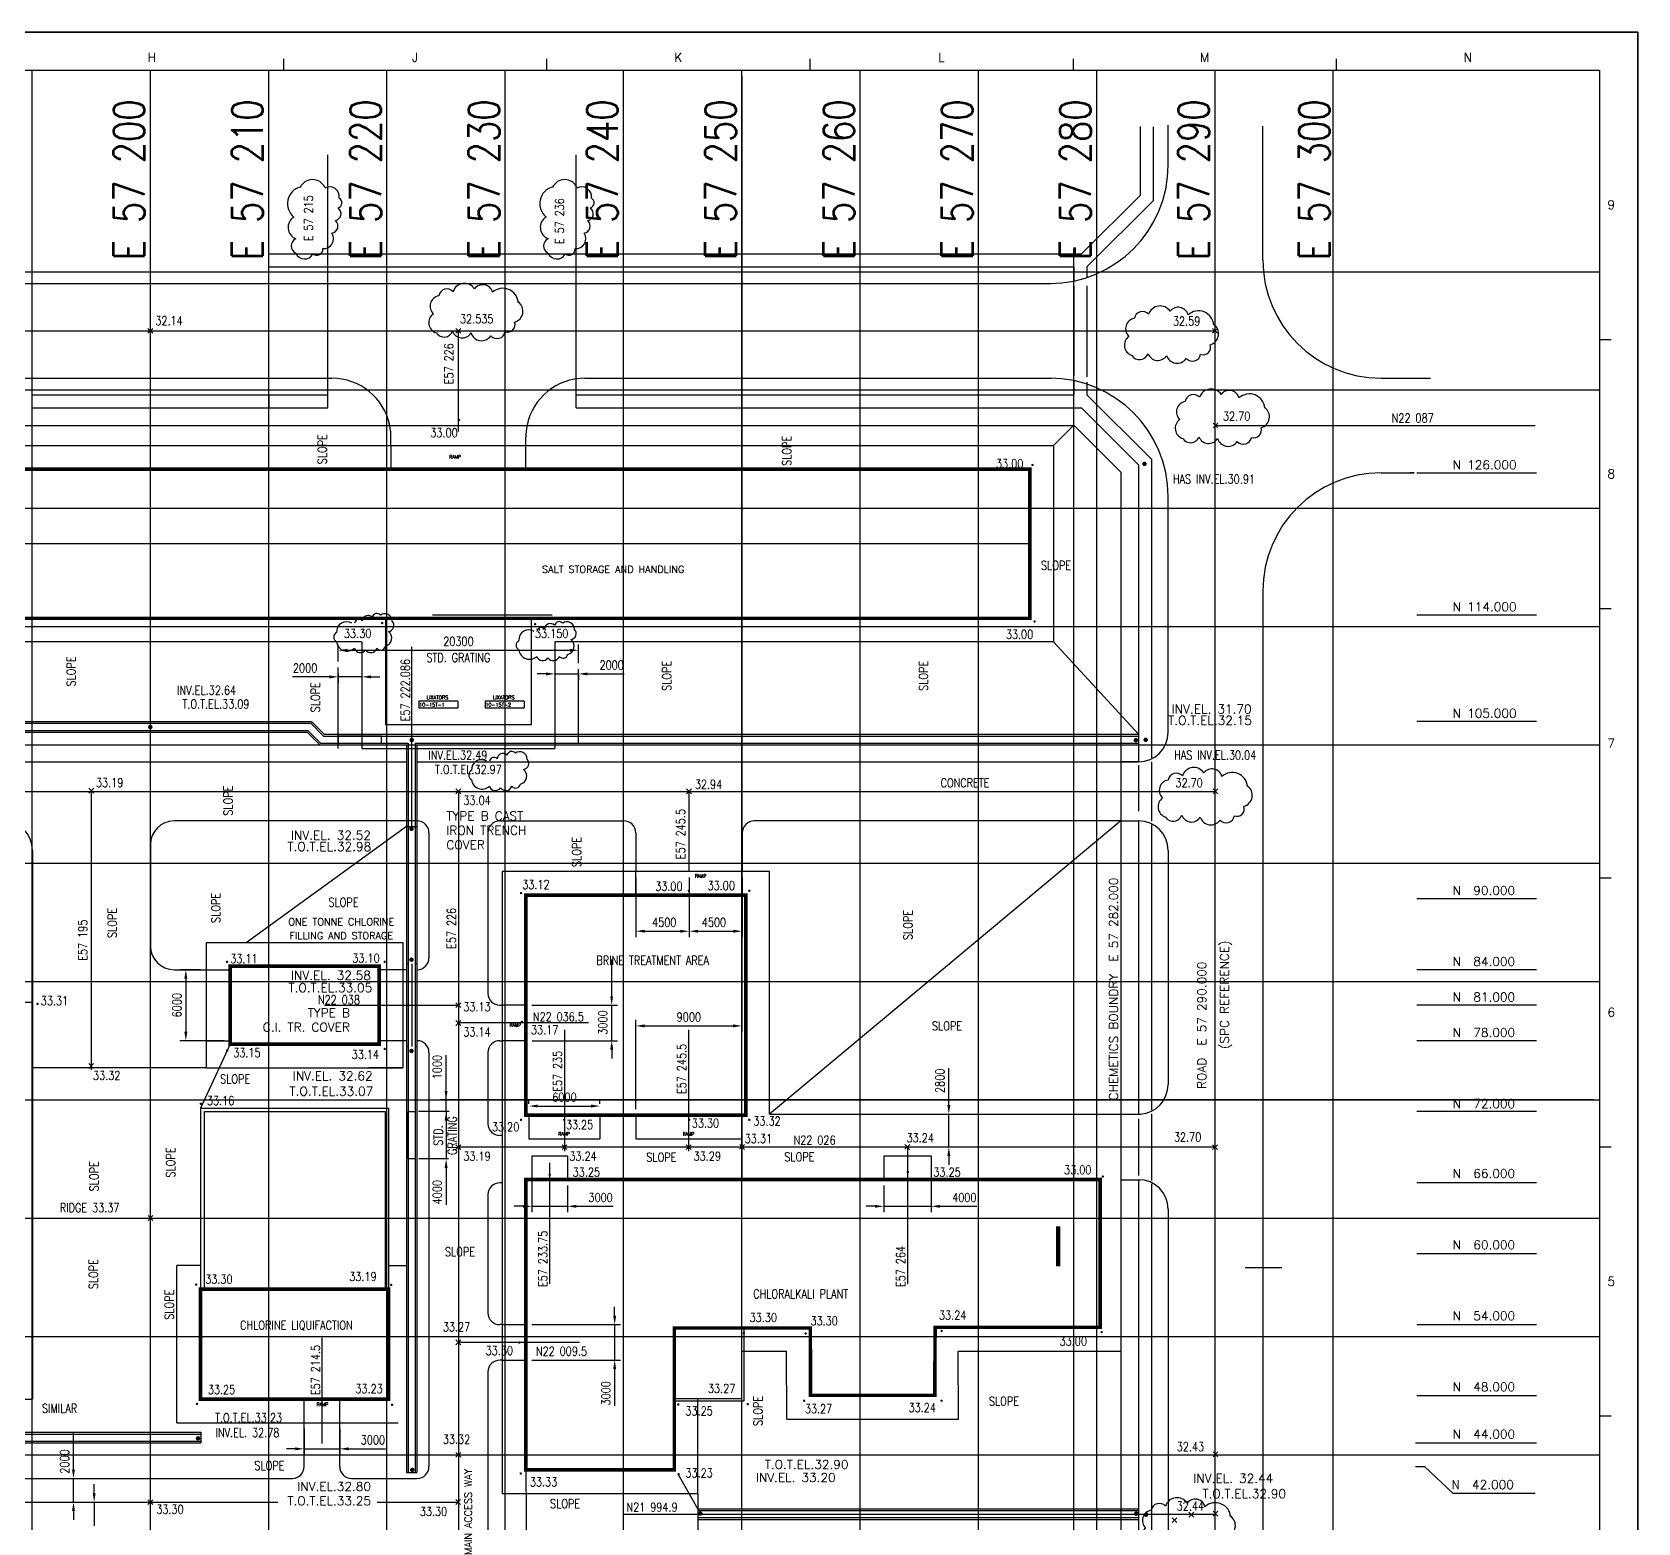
# Model space of a CAD drawing. Extents: x 0 to 297250, y 0 to 210250.
# Drawn here: x 161504 to 297250, y 84242 to 210250 of the extents above; entities that cross this region are included whole.
import ezdxf
from ezdxf.enums import TextEntityAlignment as Align

# ---------------------------------------------------------------- set-up
doc = ezdxf.new("R2010")
doc.units = 0
doc.header["$LTSCALE"] = 6250
for name, pattern in [('BAYLINE', [0]), ('CENTER', [0]), ('CENTER2', [0]), ('HIDDEN', [0]), ('HIDDEN2', [0]), ('PHAN', [0]), ('PHANTOM', [0])]:
    doc.linetypes.add(name, pattern=pattern)
doc.layers.get('0').update_dxf_attribs({"linetype": 'CONTINUOUS'})
for name, color, linetype in [('BAYLINE', 7, 'CENTER2'), ('BORDER', 7, 'CONTINUOUS'), ('BUILDINGS', 1, 'CONTINUOUS'), ('CENTERLINE', 7, 'CENTER2'), ('CL', 7, 'CENTER2'), ('CUTLINE', 7, 'CONTINUOUS'), ('DIM', 6, 'CONTINUOUS'), ('GRID', 141, 'CONTINUOUS'), ('HATCH', 7, 'CONTINUOUS'), ('ROADS', 2, 'CONTINUOUS'), ('TEXT', 7, 'CONTINUOUS'), ('TEXTM', 1, 'CONTINUOUS'), ('TRENCH', 241, 'HIDDEN2')]:
    doc.layers.add(name, color=color, linetype=linetype)
doc.styles.get("Standard").update_dxf_attribs({"font": 'ROMANS.shx', "width": 0.8})

msp = doc.modelspace()

# ---------------------------------------------------------------- linework, layer by layer
at = {"layer": 'BAYLINE', "color": 0, "linetype": 'CENTER'}
for p, q in [((249538, 191902), (249538, 12884)), ((278566, 131019), (288681, 131019)), ((278566, 128019), (288681, 128019)), ((278566, 125019), (288681, 125019)), ((278566, 113019), (288681, 113019)), ((278566, 107019), (288681, 107019)), ((278566, 101019), (288681, 101019)), ((278566, 95019), (288681, 95019)), ((278453, 91019), (288681, 91019)), ((278453, 89019), (279222, 89019)), ((279222, 89019), (281593, 86754)), ((281593, 86754), (288573, 86754))]:
    msp.add_line(p, q, dxfattribs=at)
at = {"layer": 'BAYLINE', "color": 0, "linetype": 'PHAN'}
msp.add_line((253538, 173066), (253538, 44437), dxfattribs=at)
at = {"layer": 'BAYLINE', "color": 0, "linetype": 'PHANTOM'}
for p, q in [((278566, 173001), (288681, 173001)), ((195341, 161001), (205456, 161001)), ((278566, 161001), (288681, 161001)), ((278566, 152001), (288681, 152001)), ((278566, 137019), (288681, 137019))]:
    msp.add_line(p, q, dxfattribs=at)
at = {"layer": 'BAYLINE', "color": 0}
msp.add_line((211438, 84985), (261504, 84985), dxfattribs=at)
at = {"layer": 'BORDER', "color": 0}
for p, q in [((182750, 208000), (182750, 207000)), ((205000, 208000), (205000, 207000)), ((227250, 208000), (227250, 207000)), ((249500, 208000), (249500, 207000)), ((271750, 208000), (271750, 207000)), ((294000, 207000), (6500, 207000)), ((294000, 207000), (294000, 3250)), ((295000, 184250), (294000, 184250)), ((295000, 161500), (294000, 161500)), ((295000, 138750), (294000, 138750)), ((295000, 116000), (294000, 116000)), ((295000, 93250), (294000, 93250))]:
    msp.add_line(p, q, dxfattribs=at)
at = {"layer": 'BUILDINGS', "color": 0}
for p, q in [((247840, 175301), (249538, 177001)), ((247840, 158701), (255038, 150900)), ((193140, 143103), (179593, 133272)), ((253538, 143576), (223840, 118800)), ((176240, 131001), (178240, 131001)), ((192840, 131001), (190840, 131001)), ((203240, 128000), (201240, 128000)), ((176240, 125001), (178240, 125001)), ((192840, 125001), (190840, 125001)), ((178240, 124701), (175740, 119301)), ((176240, 122701), (161540, 122701)), ((176240, 122701), (192840, 122701)), ((192840, 122701), (189943, 122701)), ((203504, 118701), (203504, 116701)), ((209504, 118701), (209504, 116701)), ((212540, 118701), (212540, 116701)), ((221504, 116701), (221504, 118701)), ((203504, 116701), (209504, 116701)), ((212540, 116701), (221504, 116701)), ((203754, 115269), (203754, 114089)), ((203754, 115269), (206754, 115269)), ((233504, 115269), (237504, 115269)), ((203240, 113269), (251790, 113269)), ((251790, 100769), (251790, 113269)), ((215790, 88719), (215790, 100719)), ((215840, 100769), (227240, 100769)), ((221704, 94569), (221704, 100719)), ((227311, 95019), (227290, 100719)), ((237811, 95019), (237790, 100719)), ((237840, 100769), (251790, 100769)), ((221504, 98769), (225290, 98769)), ((225311, 93019), (225290, 98769)), ((239790, 98769), (253538, 98769)), ((239811, 93019), (239790, 98769)), ((133842, 94686), (161540, 94686)), ((184504, 92701), (184504, 94788)), ((187504, 92701), (187504, 94664)), ((215790, 94769), (221504, 94769)), ((215790, 94569), (221704, 94569)), ((217790, 86719), (217790, 94769)), ((227311, 95019), (237811, 95019)), ((225311, 93019), (239811, 93019)), ((203238, 88719), (215790, 88719)), ((217790, 85435), (216106, 88362)), ((201238, 86719), (217790, 86719))]:
    msp.add_line(p, q, dxfattribs=at)
at = {"layer": 'BUILDINGS', "color": 0, "linetype": 'CONTINUOUS'}
for p, q in [((147254, 175301), (179554, 175301)), ((179540, 175301), (247840, 175301)), ((191840, 175301), (191840, 173301)), ((203240, 173301), (203240, 175301)), ((247840, 175301), (247840, 158701)), ((149254, 173301), (245840, 173301)), ((245840, 173301), (245840, 160701)), ((179554, 160701), (149254, 160701)), ((204040, 160701), (179540, 160701)), ((191390, 160701), (191390, 156401)), ((203690, 160701), (203690, 151701)), ((245540, 160701), (204040, 160701)), ((179554, 158701), (147254, 158701)), ((189390, 158701), (179540, 158701)), ((189390, 158701), (189390, 149701)), ((247840, 158701), (205690, 158701)), ((205690, 158701), (205690, 149701)), ((191390, 156401), (191390, 151701)), ((203690, 151701), (191390, 151701)), ((189390, 149701), (205690, 149701)), ((201240, 139301), (201238, 86719)), ((223840, 139301), (201240, 139301)), ((212540, 137306), (212540, 139306)), ((221540, 137301), (221540, 139301)), ((223840, 118800), (223840, 139301)), ((221840, 137301), (203240, 137301)), ((203240, 137301), (203240, 118701)), ((221840, 119301), (221840, 137301)), ((176240, 133301), (192840, 133301)), ((176240, 122701), (176240, 133301)), ((192840, 133301), (192840, 122701)), ((178240, 124701), (178240, 131301)), ((178240, 131301), (190840, 131301)), ((190840, 131301), (190840, 124701)), ((221840, 118701), (221840, 130801)), ((161540, 128229), (133842, 128229)), ((161540, 128229), (161540, 94686)), ((203240, 125000), (201239, 125000)), ((190840, 124701), (178240, 124701)), ((175740, 119301), (175740, 94701)), ((175740, 119301), (191640, 119301)), ((176040, 119001), (191340, 119001)), ((176040, 119001), (176040, 104001)), ((191340, 119001), (191340, 104001)), ((191640, 119301), (191640, 94701)), ((203240, 118701), (221840, 118701)), ((253538, 118800), (253538, 118800)), ((203240, 113269), (203238, 88719)), ((253538, 113247), (253538, 113247)), ((173740, 92701), (173740, 106001)), ((175740, 106001), (173740, 106001)), ((191640, 106001), (193140, 106001)), ((178540, 104001), (184240, 104001)), ((184840, 104001), (186740, 104001)), ((173740, 92701), (192440, 92701))]:
    msp.add_line(p, q, dxfattribs=at)
at = {"layer": 'BUILDINGS', "color": 0, "linetype": 'BAYLINE'}
msp.add_line((253538, 113247), (253538, 98769), dxfattribs=at)
at = {"layer": 'BUILDINGS', "color": 0, "const_width": 300}
for points in [[(149254, 173301), (245840, 173301), (245840, 160701), (149254, 160701), (149254, 173301)], [(203240, 137301), (203240, 118701), (221840, 118701), (221840, 137301), (203240, 137301)], [(178240, 131301), (190840, 131301), (190840, 124701), (178240, 124701), (178240, 131301)], [(203240, 113269), (251790, 113269), (251790, 100769), (237840, 100769), (237811, 95019), (227311, 95019), (227290, 100719), (215790, 100719), (215790, 88719), (203238, 88719), (203240, 113269)], [(175740, 104001), (175740, 94701), (191640, 94701), (191640, 104001), (175740, 104001)]]:
    msp.add_lwpolyline(points, dxfattribs=at)
at = {"layer": 'BUILDINGS', "color": 0}
for points in [[(203754, 115269), (203754, 113269)], [(206754, 115269), (206754, 113269)], [(233504, 115269), (233504, 113269)], [(237504, 115269), (237504, 113269)], [(201238, 101000), (203239, 101000)], [(201238, 98000), (203238, 98000)]]:
    msp.add_lwpolyline(points, dxfattribs=at)
at = {"layer": 'CENTERLINE', "color": 0}
for p, q in [((179554, 167002), (65250, 167002)), ((245840, 167001), (179540, 167001))]:
    msp.add_line(p, q, dxfattribs=at)
at = {"layer": 'CENTERLINE', "color": 0, "linetype": 'CENTER'}
for p, q in [((196759, 119001), (194181, 119001)), ((288681, 119001), (278566, 119001)), ((196715, 115001), (194203, 115001))]:
    msp.add_line(p, q, dxfattribs=at)
at = {"layer": 'CL', "color": 0}
for p, q in [((186504, 178500), (186504, 199890)), ((207504, 178500), (207504, 199890)), ((171299, 184797), (171708, 185205)), ((171299, 185205), (171708, 184797)), ((197336, 185205), (197744, 184797)), ((197336, 184797), (197744, 185205)), ((197540, 176503), (197540, 185001)), ((261299, 185206), (261708, 184797)), ((261299, 184797), (261708, 185206)), ((261333, 177206), (261742, 176797)), ((261333, 176797), (261742, 177206)), ((193590, 143103), (193590, 158287)), ((166299, 145924), (166708, 146333)), ((166299, 146333), (166708, 145924)), ((197336, 146280), (197744, 145872)), ((197336, 145872), (197744, 146280)), ((216836, 146280), (217244, 145872)), ((216836, 145872), (217244, 146280)), ((217040, 139301), (217040, 146076)), ((261333, 146280), (261742, 145872)), ((261333, 145872), (261742, 146280)), ((193590, 131501), (193590, 124501)), ((186213, 128001), (197540, 128001)), ((197336, 127797), (197744, 128206)), ((197336, 128206), (197744, 127797)), ((197336, 126704), (197744, 126296)), ((197336, 126296), (197744, 126704)), ((208538, 126500), (197540, 126500)), ((206504, 125904), (206504, 115674)), ((217004, 125904), (217004, 115674)), ((166294, 122652), (166702, 123060)), ((166294, 123060), (166702, 122652)), ((197336, 115796), (197744, 116204)), ((197336, 116204), (197744, 115796)), ((261504, 116000), (197540, 116000)), ((206299, 116204), (206708, 115796)), ((206299, 115796), (206708, 116204)), ((216799, 116204), (217208, 115796)), ((216799, 115796), (217208, 116204)), ((221735, 116213), (221308, 115825)), ((221716, 115805), (221327, 116233)), ((235701, 116213), (235273, 115825)), ((235681, 115805), (235292, 116233)), ((235504, 116000), (235504, 104443)), ((261299, 116204), (261708, 115796)), ((261299, 115796), (261708, 116204)), ((205254, 114672), (205254, 104443)), ((171301, 110213), (171709, 109805)), ((171301, 109805), (171709, 110213)), ((186004, 99886), (186004, 90949)), ((197336, 99296), (197745, 99704)), ((197336, 99704), (197745, 99296)), ((207770, 99500), (197540, 99500)), ((197336, 90204), (197744, 89796)), ((197336, 89796), (197744, 90204)), ((261333, 89830), (261742, 90238)), ((261333, 90238), (261742, 89830)), ((171287, 86192), (171695, 85783)), ((171287, 85783), (171695, 86192)), ((197323, 85809), (197731, 86218)), ((197323, 86218), (197731, 85809)), ((257873, 84681), (258282, 84272)), ((257873, 84272), (258282, 84681)), ((259301, 84738), (259709, 85147)), ((259301, 85147), (259709, 84738)), ((261333, 85223), (261742, 84815)), ((261333, 84815), (261742, 85223))]:
    msp.add_line(p, q, dxfattribs=at)
at = {"layer": 'CL', "color": 0, "linetype": 'CENTER'}
for p, q in [((55039, 185000), (261538, 185001)), ((261538, 177001), (288573, 177001))]:
    msp.add_line(p, q, dxfattribs=at)
at = {"layer": 'CL', "color": 0, "linetype": 'PHAN'}
msp.add_line((66964, 177000), (249602, 177001), dxfattribs=at)
at = {"layer": 'CL', "color": 0, "linetype": 'CENTER2'}
for p, q in [((124535, 146076), (261538, 146076)), ((166504, 146128), (166504, 122548)), ((115413, 86001), (182277, 86001)), ((190676, 86001), (197521, 86001))]:
    msp.add_line(p, q, dxfattribs=at)
at = {"layer": 'CUTLINE', "color": 0}
for p, q in [((297250, 210250), (0, 210250)), ((297250, 210250), (0, 210250)), ((297250, 0), (297250, 210250)), ((297250, 0), (297250, 210250))]:
    msp.add_line(p, q, dxfattribs=at)
msp.add_lwpolyline([(0, 0), (0, 210250), (297250, 210250), (297250, 0)], close=True, dxfattribs=at)
msp.add_lwpolyline([(0, 0), (0, 210250), (297250, 210250), (297250, 0)], close=True, dxfattribs=at)
at = {"layer": 'DIM', "color": 0}
for p, q in [((221504, 206500), (221504, 125750)), ((187390, 157055), (187390, 158500)), ((188140, 158000), (206940, 158000)), ((189390, 158201), (189390, 155250)), ((205690, 158201), (205690, 155500)), ((207690, 156916), (207690, 158500)), ((187390, 149701), (187390, 156555)), ((207690, 150126), (207690, 156416)), ((185890, 155750), (183526, 155750)), ((186640, 155750), (185890, 155750)), ((187390, 156055), (187390, 155250)), ((189390, 155750), (187390, 155750)), ((190140, 155750), (190890, 155750)), ((204940, 156000), (204190, 156000)), ((205690, 156000), (207690, 156000)), ((207690, 155916), (207690, 155500)), ((208440, 156000), (209190, 156000)), ((209190, 156000), (211554, 156000)), ((212540, 138806), (212540, 133755)), ((217040, 138801), (217040, 133750)), ((217040, 138801), (217040, 133755)), ((221540, 138801), (221540, 133755)), ((213290, 134255), (216290, 134250)), ((217790, 134250), (220790, 134250)), ((210500, 129500), (210500, 131864)), ((175740, 131001), (174000, 131001)), ((174500, 130251), (174500, 125751)), ((210500, 128750), (210500, 129500)), ((203740, 128000), (211000, 128000)), ((210500, 125000), (210500, 128000)), ((212540, 119201), (212540, 126750)), ((213290, 126250), (220754, 126250)), ((177740, 125001), (174000, 125001)), ((203786, 125000), (211000, 125000)), ((196500, 121500), (196500, 123779)), ((210500, 124250), (210500, 123500)), ((239000, 120300), (239000, 122664)), ((196500, 120750), (196500, 121500)), ((293500, 120000), (196000, 120000)), ((196500, 119751), (196500, 120501)), ((196500, 119001), (196500, 120000)), ((203504, 119676), (203504, 119975)), ((204254, 119475), (208754, 119475)), ((209504, 119676), (209504, 119975)), ((239000, 119550), (239000, 120300)), ((196500, 119001), (196500, 115001)), ((196500, 118251), (196500, 117501)), ((239000, 116000), (239000, 118800)), ((196215, 115001), (196000, 115001)), ((196500, 114251), (196500, 113501)), ((203754, 114769), (203754, 110500)), ((237504, 114769), (237504, 110500)), ((239000, 115250), (239000, 114500)), ((196500, 113501), (196500, 111137)), ((206754, 112769), (206754, 110500)), ((233504, 112769), (233504, 110500)), ((203004, 111000), (202254, 111000)), ((203754, 111000), (206754, 111000)), ((207504, 111000), (208254, 111000)), ((208254, 111000), (210618, 111000)), ((232754, 111000), (232004, 111000)), ((233504, 111000), (237504, 111000)), ((238254, 111000), (239004, 111000)), ((239004, 111000), (241368, 111000)), ((210750, 101750), (210750, 102500)), ((203739, 101000), (211250, 101000)), ((210750, 101000), (210750, 98000)), ((203738, 98000), (211250, 98000)), ((210750, 97250), (210750, 96500)), ((210750, 96500), (210750, 94136)), ((165000, 89501), (165000, 91865)), ((184504, 92201), (184504, 90000)), ((187504, 92201), (187504, 90000)), ((183754, 90500), (183004, 90500)), ((184504, 90500), (187504, 90500)), ((188254, 90500), (189004, 90500)), ((189004, 90500), (191368, 90500)), ((165000, 88751), (165000, 89501)), ((203238, 88719), (203290, 81251)), ((165000, 86001), (165000, 88001)), ((166750, 86751), (166750, 87501)), ((166750, 86001), (166750, 84001)), ((165000, 85251), (165000, 84501))]:
    msp.add_line(p, q, dxfattribs=at)
for points in [[(254206, 194654, 0, 250, 0), (253675, 194124, 0, 0, 0), (252343, 192792, 0, 0, 0)], [(194837, 190926, 0, 250, 0), (194087, 190926, 0, 0, 0), (190923, 190926, 0, 0, 1)], [(239701, 190959, 0, 250, 0), (238951, 190959, 0, 0, 0), (235486, 190959, 0, 0, 0), (234736, 190959, 0, 0, 0)], [(250125, 186859, 0, 250, 0), (250125, 186109, 0, 0, 0), (250125, 184188, 0, 0, 0)], [(180636, 179167, 0, 250, 0), (181386, 179167, 0, 0, 0), (184070, 179167, 0, 0, 1)], [(212035, 179052, 0, 250, 0), (211285, 179052, 0, 0, 0), (208601, 179052, 0, 0, 1)], [(239663, 179034, 0, 250, 0), (238913, 179034, 0, 0, 0), (235863, 179034, 0, 0, 0), (235113, 179034, 0, 0, 0)], [(251238, 178316, 0, 250, 0), (251768, 177785, 0, 0, 0), (253984, 175569, 0, 0, 0)], [(255627, 173739, 188, 188, 1), (255443, 173776, 188, 188, 1), (255627, 173739, 0, 0, 0), (256771, 172049, 0, 0, 0.3721168), (257867, 172485, 0, 0, 0)], [(255612, 162991, 0, 250, 0), (255612, 162241, 0, 0, 0), (255612, 158025, 0, 0, 0)], [(171543, 151595, 188, 188, 1), (171445, 151434, 188, 188, 1), (171543, 151595, 0, 0, 0), (172876, 153797, 0, 0, -0.3092608), (173537, 154098, 0, 0, 0.0869067)], [(254860, 150483, 188, 188, 1), (254770, 150318, 188, 188, 1), (254860, 150483, 0, 0, 0), (256083, 152747, 0, 0, -0.3898109), (256865, 153017, 0, 0, -1.636573)], [(165982, 151441, 0, 375, 0), (167107, 151441, 0, 0, 0), (170793, 151441, 0, 0, 0)], [(184036, 151563, 0, 375, 0), (182911, 151563, 0, 0, 0), (179225, 151563, 0, 0, 0)], [(203031, 150499, 0, 375, 0), (201906, 150499, 0, 0, 0), (198219, 150499, 0, 0, 0)], [(192677, 150465, 0, 375, 0), (191552, 150465, 0, 0, 0), (187866, 150465, 0, 0, 0)], [(193656, 150341, 188, 188, 1), (193533, 150482, 188, 188, 1), (193656, 150341, 0, 0, 0), (194376, 149510, 0, 0, 0.2740046), (194916, 149330, 0, 0, -3.9559643)], [(216568, 150454, 0, 375, 0), (215443, 150454, 0, 0, 0), (211756, 150454, 0, 0, 0)], [(229887, 150454, 0, 375, 0), (228762, 150454, 0, 0, 0), (225076, 150454, 0, 0, 0)], [(244729, 150454, 0, 375, 0), (243604, 150454, 0, 0, 0), (239918, 150454, 0, 0, 0)], [(255731, 150414, 188, 188, 1), (255548, 150451, 188, 188, 1), (255731, 150414, 0, 0, 0), (256876, 148724, 0, 0, 0.3721168), (257972, 149160, 0, 0, 0)], [(193870, 146642, 0, 250, 0), (194255, 145999, 0, 0, 0), (195231, 144366, 0, 0, 0.220245), (195776, 143995, 0, 0, -4.0312367)], [(193485, 142889, 188, 188, 1), (193667, 142933, 188, 188, 1), (193485, 142889, 0, 0, 0), (191319, 142362, 0, 0, -0.1198295), (190892, 142362, 0, 0, -8.3451872)], [(193584, 142233, 0, 375, 0), (193584, 141108, 0, 0, 0), (193584, 137422, 0, 0, 0)], [(193485, 131823, 188, 188, 1), (193667, 131868, 188, 188, 1), (193485, 131823, 0, 0, 0), (191319, 131297, 0, 0, 0.3251481), (190437, 130650, 0, 0, 0)], [(255606, 129457, 0, 250, 0), (255606, 128707, 0, 0, 0), (255606, 124492, 0, 0, 0)], [(193316, 127575, 0, 250, 0), (192567, 127536, 0, 0, 0), (189115, 127356, 0, 0, -0.0260142)], [(193485, 124110, 188, 188, 1), (193667, 124154, 188, 188, 1), (193485, 124110, 0, 0, 0), (191357, 122411, 0, 0, 0), (190567, 121967, 0, 0, 0)], [(193584, 123483, 0, 375, 0), (193584, 122358, 0, 0, 0), (193584, 118672, 0, 0, 0)], [(193584, 108396, 0, 375, 0), (193584, 107271, 0, 0, 0), (193584, 103585, 0, 0, 0)], [(193584, 95896, 0, 375, 0), (193584, 94771, 0, 0, 0), (193584, 91085, 0, 0, 0)], [(166109, 91470, 0, 375, 0), (167234, 91470, 0, 0, 0), (170920, 91470, 0, 0, 0)], [(175620, 91359, 188, 188, 1), (175442, 91419, 188, 188, 1), (175620, 91359, 0, 0, 0), (176874, 91730, 0, 0, 0), (176874, 91730, 0, 0, 0)], [(193566, 88663, 188, 188, 1), (193714, 88778, 188, 188, 1), (193566, 88663, 0, 0, 0), (191838, 87319, 0, 0, -0.3430046), (190904, 87319, 0, 0, -2.915413)], [(218066, 85084, 188, 188, 1), (217919, 84967, 188, 188, 1), (218066, 85084, 0, 0, 0), (221291, 87658, 0, 0, -0.1476573), (222488, 88137, 0, 0, 22.9268509)], [(254914, 85079, 188, 188, 1), (254767, 84962, 188, 188, 1), (254914, 85079, 0, 0, 0), (258139, 87653, 0, 0, -0.1476573), (259336, 88132, 0, 0, 22.9268509)], [(227222, 84987, 0, 375, 0), (226097, 84987, 0, 0, 0), (222411, 84987, 0, 0, 0)], [(255737, 84866, 188, 188, 1), (255602, 84996, 188, 188, 1), (255737, 84866, 0, 0, 0), (258433, 82265, 0, 0, 0.2267872), (259290, 81979, 0, 0, -5.2736699)]]:
    msp.add_lwpolyline(points, format="xyseb", dxfattribs=at)
at = {"layer": 'DIM', "color": 0, "const_width": 100}
for points in [[(197548, 177476, 1), (197648, 177476, 1)], [(246027, 173660, 1), (246127, 173660, 1)], [(191048, 160301, 1), (191148, 160301, 1)], [(203972, 160205, 1), (204072, 160205, 1)], [(246203, 160427, 1), (246303, 160427, 1)], [(202784, 137478, 1), (202884, 137478, 1)], [(216977, 137670, 1), (217077, 137670, 1)], [(222084, 137663, 1), (222184, 137663, 1)], [(177931, 131662, 1), (178031, 131662, 1)], [(191259, 131662, 1), (191359, 131662, 1)], [(161911, 128110, 1), (162011, 128110, 1)], [(202861, 126594, 1), (202961, 126594, 1)], [(177931, 124161, 1), (178031, 124161, 1)], [(191259, 124299, 1), (191359, 124299, 1)], [(175709, 119671, 1), (175809, 119671, 1)], [(202784, 118309, 1), (202884, 118309, 1)], [(206436, 118309, 1), (206536, 118309, 1)], [(217009, 118309, 1), (217109, 118309, 1)], [(222084, 118309, 1), (222184, 118309, 1)], [(205213, 113662, 1), (205313, 113662, 1)], [(235482, 113897, 1), (235582, 113897, 1)], [(251965, 113516, 1), (252065, 113516, 1)], [(175316, 104379, 1), (175416, 104379, 1)], [(191809, 104359, 1), (191909, 104359, 1)], [(238340, 100469, 1), (238440, 100469, 1)], [(251869, 100373, 1), (251969, 100373, 1)], [(202642, 99476, 1), (202742, 99476, 1)], [(221626, 100295, 1), (221726, 100295, 1)], [(226846, 100252, 1), (226946, 100252, 1)], [(175391, 94300, 1), (175491, 94300, 1)], [(191884, 94224, 1), (191984, 94224, 1)], [(216077, 94250, 1), (216177, 94250, 1)], [(221954, 94278, 1), (222054, 94278, 1)], [(226717, 94564, 1), (226817, 94564, 1)], [(238340, 94564, 1), (238440, 94564, 1)], [(202757, 88405, 1), (202857, 88405, 1)], [(216106, 88362, 1), (216206, 88362, 1)]]:
    msp.add_lwpolyline(points, format="xyb", close=True, dxfattribs=at)
at = {"layer": 'DIM', "color": 0}
for points in [[(188140, 158125), (188140, 157875), (187390, 158000)], [(206940, 158125), (206940, 157875), (207690, 158000)], [(204940, 156125), (204940, 155875), (205690, 156000)], [(208440, 156125), (208440, 155875), (207690, 156000)], [(186640, 155875), (186640, 155625), (187390, 155750)], [(190140, 155875), (190140, 155625), (189390, 155750)], [(213290, 134380), (213290, 134130), (212540, 134255)], [(216290, 134375), (216290, 134125), (217040, 134250)], [(217790, 134375), (217790, 134125), (217040, 134250)], [(220790, 134375), (220790, 134125), (221540, 134250)], [(174375, 130251), (174625, 130251), (174500, 131001)], [(210375, 128750), (210625, 128750), (210500, 128000)], [(213290, 126375), (213290, 126125), (212540, 126250)], [(220754, 126375), (220754, 126125), (221504, 126250)], [(174375, 125751), (174625, 125751), (174500, 125001)], [(210375, 124250), (210625, 124250), (210500, 125000)], [(196375, 120750), (196625, 120750), (196500, 120000)], [(204254, 119600), (204254, 119350), (203504, 119475)], [(208754, 119600), (208754, 119350), (209504, 119475)], [(238875, 119550), (239125, 119550), (239000, 118800)], [(196375, 118251), (196625, 118251), (196500, 119001)], [(238875, 115250), (239125, 115250), (239000, 116000)], [(196375, 114251), (196625, 114251), (196500, 115001)], [(203004, 111125), (203004, 110875), (203754, 111000)], [(207504, 111125), (207504, 110875), (206754, 111000)], [(232754, 111125), (232754, 110875), (233504, 111000)], [(238254, 111125), (238254, 110875), (237504, 111000)], [(210625, 101750), (210875, 101750), (210750, 101000)], [(210625, 97250), (210875, 97250), (210750, 98000)], [(183754, 90625), (183754, 90375), (184504, 90500)], [(188254, 90625), (188254, 90375), (187504, 90500)], [(164875, 88751), (165125, 88751), (165000, 88001)], [(164875, 85251), (165125, 85251), (165000, 86001)], [(166625, 86751), (166875, 86751), (166750, 86001)]]:
    msp.add_solid(points, dxfattribs=at)
at = {"layer": 'GRID', "color": 0}
for p, q in [((161504, 9500), (161504, 207000)), ((171504, 9500), (171504, 207000)), ((181504, 9500), (181504, 207000)), ((191504, 9500), (191504, 207000)), ((201504, 9500), (201504, 207000)), ((211504, 9500), (211504, 207000)), ((221504, 9500), (221504, 207000)), ((231504, 9500), (231504, 207000)), ((241504, 9500), (241504, 207000)), ((251504, 9500), (251504, 207000)), ((261504, 9500), (261504, 207000)), ((271504, 13000), (271504, 207000)), ((6500, 190000), (294000, 190000)), ((6500, 180000), (294000, 180000)), ((6500, 170000), (294000, 170000)), ((6500, 160000), (294000, 160000)), ((6500, 150000), (294000, 150000)), ((6500, 140000), (294000, 140000)), ((6500, 130000), (294000, 130000)), ((6500, 120000), (294000, 120000)), ((221504, 118701), (221504, 113269)), ((6500, 110000), (294000, 110000)), ((161540, 110000), (175740, 110000)), ((6500, 100000), (294000, 100000)), ((6500, 90000), (294000, 90000))]:
    msp.add_line(p, q, dxfattribs=at)
at = {"layer": 'HATCH', "color": 0}
msp.add_lwpolyline([(187390, 150750), (187390, 150150), (191042, 150150), (191042, 150750)], close=True, dxfattribs=at)
msp.add_lwpolyline([(193290, 119001), (193890, 119001), (193890, 115001), (193290, 115001), (193290, 119001)], dxfattribs=at)
at = {"layer": 'ROADS', "color": 0, "linetype": 'HIDDEN2'}
for p, q in [((257538, 199001), (257538, 202376)), ((265538, 191001), (265538, 202300)), ((69041, 189001), (247660, 189001)), ((69041, 181000), (186840, 181000)), ((208240, 181000), (247660, 181000)), ((275538, 181001), (279714, 181001)), ((275538, 173000), (278346, 173000)), ((257538, 151084), (257538, 171018)), ((265538, 163000), (265538, 76251)), ((255038, 148576), (253538, 148576)), ((253538, 143576), (255038, 143571)), ((257538, 141076), (257538, 121295)), ((253538, 118800), (255201, 118800)), ((253538, 113247), (255201, 113247)), ((257538, 110752), (257538, 53949))]:
    msp.add_line(p, q, dxfattribs=at)
at = {"layer": 'ROADS', "color": 0}
for p, q in [((191739, 177001), (203341, 177001)), ((191840, 175301), (191840, 176000)), ((203240, 175301), (203240, 176000)), ((278346, 173000), (277966, 173000)), ((185819, 150000), (184743, 151076)), ((185881, 150150), (184805, 151226)), ((186129, 150750), (185053, 151826)), ((186191, 150900), (185115, 151976)), ((193140, 150000), (193140, 131501)), ((193290, 150150), (193290, 131501)), ((193890, 150150), (193890, 131501)), ((194040, 150000), (194040, 131501)), ((193290, 143103), (193140, 143103)), ((193140, 143103), (194040, 143103)), ((201040, 143576), (211504, 143576)), ((212540, 142576), (212540, 139306)), ((221540, 142550), (221540, 139275)), ((173504, 131001), (176240, 131001)), ((193140, 131001), (192840, 131001)), ((193140, 131501), (193140, 88501)), ((193290, 131501), (193140, 131501)), ((193290, 131501), (193290, 88501)), ((194040, 131501), (193890, 131501)), ((193890, 131501), (193890, 88501)), ((194040, 131501), (194040, 88501)), ((194051, 131001), (194040, 131001)), ((201051, 128000), (201240, 128000)), ((193140, 125001), (192840, 125001)), ((194051, 125001), (194040, 125001)), ((201051, 125000), (201239, 125000)), ((201239, 125501), (201239, 125501)), ((201239, 125501), (201239, 125501)), ((193290, 124501), (193140, 124501)), ((194040, 124501), (193890, 124501)), ((223840, 118800), (253538, 118800)), ((253538, 118800), (253538, 113247)), ((184504, 89001), (184504, 92701)), ((187504, 89001), (187504, 92701)), ((175753, 91901), (175753, 91001)), ((217790, 86719), (217790, 83251)), ((217790, 85435), (255038, 85435)), ((217790, 85285), (255038, 85285)), ((217790, 84685), (255038, 84685)), ((217790, 84535), (255038, 84535))]:
    msp.add_line(p, q, dxfattribs=at)
at = {"layer": 'ROADS', "color": 0, "linetype": 'CONTINUOUS'}
for p, q in [((83042, 151976), (185115, 151976)), ((83042, 151826), (185053, 151826)), ((83042, 151226), (184805, 151226)), ((83042, 151076), (184743, 151076)), ((186129, 150750), (255038, 150750)), ((186191, 150900), (255038, 150900)), ((185881, 150150), (193290, 150150)), ((187091, 150000), (207391, 150000)), ((193890, 150150), (255038, 150150)), ((211238, 150000), (255038, 150000)), ((153126, 148576), (193140, 148576)), ((194040, 148576), (255039, 148576)), ((194051, 143576), (173504, 143576)), ((195051, 142576), (195051, 132001)), ((200040, 142575), (200040, 128989)), ((253538, 143576), (222540, 143576)), ((171504, 141576), (171504, 133001)), ((161540, 141076), (161540, 128229)), ((195051, 124001), (195051, 89001)), ((200040, 124008), (200040, 117985)), ((201239, 116985), (201051, 116985)), ((201239, 112985), (201059, 112985)), ((200040, 112086), (200040, 101960)), ((201238, 101000), (201059, 101000)), ((201238, 98000), (201059, 98000)), ((201238, 98000), (201059, 98000)), ((200040, 97040), (200040, 66130)), ((127759, 91001), (175753, 91001)), ((127769, 91151), (175753, 91151)), ((127805, 91751), (175753, 91751)), ((127814, 91901), (175753, 91901)), ((193140, 88501), (194040, 88501)), ((127586, 88001), (183504, 88001)), ((188504, 88001), (194051, 88001))]:
    msp.add_line(p, q, dxfattribs=at)
at = {"layer": 'ROADS', "color": 0, "linetype": 'CENTER2'}
msp.add_line((197540, 146076), (197540, 24786), dxfattribs=at)
at = {"layer": 'ROADS', "color": 0, "linetype": 'HIDDEN2'}
for centre, radius, start, end in [((247538, 199001), 10000, 270, 0), ((275538, 191001), 10000, 180, 270), ((186840, 176000), 5000, 11.54216, 90), ((208240, 176000), 5000, 90, 168.45706), ((247538, 171000), 10000, 0, 90), ((275538, 163000), 10000, 90, 180), ((255038, 151076), 2500, 270, 0), ((255038, 141076), 2500, 0, 90), ((255038, 121295), 2500, 273.73704, 0), ((255038, 110752), 2500, 0, 90)]:
    msp.add_arc(centre, radius, start, end, dxfattribs=at)
at = {"layer": 'ROADS', "color": 0, "linetype": 'CONTINUOUS'}
for centre, radius, start, end in [((186840, 176000), 5000, 0, 11.54216), ((208240, 176000), 5000, 168.45706, 180), ((173504, 141576), 2000, 90, 180), ((194051, 142576), 1000, 0, 90), ((201040, 142576), 1000, 90, 180), ((211540, 142576), 1000, 360, 92.08254), ((222563, 142554), 1023, 91.27464, 180.21352), ((173504, 133001), 2000, 180, 270), ((194051, 132001), 1000, 270, 0), ((201040, 129000), 1000, 180, 270), ((194051, 124001), 1000, 0, 90), ((201040, 124000), 1000, 90, 180), ((201040, 117985), 1000, 180, 270), ((201040, 111985), 1000, 90, 180), ((201039, 102000), 1000, 180, 270), ((201039, 97000), 1000, 90, 180), ((183504, 89001), 1000, 270, 360), ((188504, 89001), 1000, 180, 270), ((194051, 89001), 1000, 270, 0)]:
    msp.add_arc(centre, radius, start, end, dxfattribs=at)
at = {"layer": 'ROADS', "color": 0}
msp.add_arc((159040, 141076), 2500, 0, 90, dxfattribs=at)
at = {"layer": 'TEXT', "color": 0}
for p, q in [((197490, 153685), (194192, 153685)), ((194192, 153685), (194192, 153126)), ((197490, 153685), (197490, 153126)), ((203097, 153685), (199799, 153685)), ((199799, 153685), (199799, 153126)), ((203097, 153685), (203097, 153126)), ((194192, 153126), (197490, 153126)), ((199799, 153126), (203097, 153126))]:
    msp.add_line(p, q, dxfattribs=at)
at = {"layer": 'TEXT', "color": 0, "linetype": 'CENTER'}
msp.add_line((175740, 114994), (175740, 102444), dxfattribs=at)
at = {"layer": 'TEXT', "color": 0}
for points in [[(184174, 197143, 0.625), (183639, 194622, 0.625)], [(186237, 197143, 0.625), (184174, 197143, 0.625)], [(187460, 196226, 0.625), (186237, 197067, 0.625)], [(205500, 197143, 0.625), (204964, 194622, 0.625)], [(207563, 197143, 0.625), (205500, 197143, 0.625)], [(208786, 196226, 0.625), (207563, 197067, 0.625)], [(187384, 195386, 0.625), (187460, 196226, 0.625)], [(208710, 195386, 0.625), (208786, 196226, 0.625)], [(183639, 194622, 0.625), (183791, 192788, 0.625)], [(186849, 193246, 0.625), (187155, 194316, 0.625)], [(187155, 194316, 0.625), (187384, 195386, 0.625)], [(204964, 194622, 0.625), (205117, 192788, 0.625)], [(208175, 193246, 0.625), (208481, 194316, 0.625)], [(208481, 194316, 0.625), (208710, 195386, 0.625)], [(183791, 192788, 0.625), (183791, 191566, 0.625)], [(186085, 191948, 0.625), (186849, 193246, 0.625)], [(205117, 192788, 0.625), (205117, 191566, 0.625)], [(207410, 191948, 0.625), (208175, 193246, 0.625)], [(183791, 191566, 0.625), (185244, 191489, 0.625)], [(185244, 191489, 0.625), (186085, 191948, 0.625)], [(205117, 191566, 0.625), (206570, 191489, 0.625)], [(206570, 191489, 0.625), (207410, 191948, 0.625)], [(202599, 187400, 0.625), (200426, 188258, 0.625), (198910, 188561, 0.625), (197091, 188309, 0.625), (195879, 187955, 0.625), (195424, 186440, 0.625), (195677, 184824, 0.625), (197041, 184975, 0.625), (198607, 184824, 0.625), (200274, 184571, 0.625), (201487, 184925, 0.625), (202295, 185733, 0.625), (202599, 187450, 0.625)], [(261400, 185493, 0.625), (259228, 186352, 0.625), (257712, 186655, 0.625), (255893, 186403, 0.625), (254680, 186049, 0.625), (254226, 184534, 0.625), (254478, 182918, 0.625), (255843, 183069, 0.625), (257409, 182918, 0.625), (259076, 182665, 0.625), (260289, 183019, 0.625), (261097, 183827, 0.625), (261400, 185544, 0.625)], [(265702, 178471, 0.625), (263529, 179329, 0.625), (262014, 179632, 0.625), (260195, 179380, 0.625), (258982, 179026, 0.625), (258527, 177511, 0.625), (258780, 175895, 0.625), (260144, 176046, 0.625), (261710, 175895, 0.625), (263378, 175642, 0.625), (264590, 175996, 0.625), (265399, 176804, 0.625), (265702, 178521, 0.625)], [(188534, 160281, 0.625), (187242, 159506, 0.625), (187242, 158731, 0.625), (188749, 158172, 0.625), (189696, 158043, 0.625), (190643, 158172, 0.625), (191375, 158344, 0.625), (191633, 159592, 0.625), (191935, 160453, 0.625), (190945, 160969, 0.625), (190256, 160797, 0.625), (189395, 160496, 0.625), (188749, 160281, 0.625)], [(203947, 159592, 0.625), (202655, 158817, 0.625), (202655, 158043, 0.625), (204162, 157483, 0.625), (205109, 157354, 0.625), (206057, 157483, 0.625), (206789, 157655, 0.625), (207047, 158903, 0.625), (207348, 159764, 0.625), (206358, 160281, 0.625), (205669, 160108, 0.625), (204808, 159807, 0.625), (204162, 159592, 0.625)], [(199943, 148617, 0.625), (198651, 147843, 0.625), (198651, 147068, 0.625), (200158, 146508, 0.625), (201105, 146379, 0.625), (202053, 146508, 0.625), (202785, 146681, 0.625), (203043, 147929, 0.625), (203344, 148789, 0.625), (202354, 149306, 0.625), (201665, 149134, 0.625), (200804, 148833, 0.625), (200158, 148617, 0.625)], [(264249, 146477, 0.625), (262076, 147335, 0.625), (260560, 147638, 0.625), (258741, 147386, 0.625), (257529, 147032, 0.625), (257074, 145517, 0.625), (257327, 143901, 0.625), (258691, 144052, 0.625), (260257, 143901, 0.625), (261925, 143648, 0.625), (263137, 144002, 0.625), (263946, 144810, 0.625), (264249, 146527, 0.625)], [(262822, 84751, 0.625), (260650, 85610, 0.625), (259134, 85913, 0.625), (257315, 85661, 0.625), (256102, 85307, 0.625), (255648, 83792, 0.625), (255900, 82176, 0.625), (257265, 82327, 0.625), (258831, 82176, 0.625), (260498, 81923, 0.625), (261711, 82277, 0.625), (262519, 83085, 0.625), (262822, 84802, 0.625)]]:
    msp.add_lwpolyline(points, format="xyb", dxfattribs=at)
at = {"layer": 'TEXTM', "color": 0}
for points in [[(248243, 109297, 375, 375, 0), (248243, 105932, 0, 0, 0), (250838, 105932, 0, 0, 0)], [(169718, 83103, 375, 375, 0), (167696, 83103, 0, 0, 0), (167696, 92321, 0, 0, 0)]]:
    msp.add_lwpolyline(points, format="xyseb", dxfattribs=at)
msp.add_lwpolyline([(264052, 105824), (267139, 105824)], dxfattribs=at)
at = {"layer": 'TRENCH', "color": 0}
for p, q in [((255201, 196477), (255201, 202282)), ((256301, 196022), (256301, 202244)), ((250224, 191501), (255201, 196477)), ((250680, 190401), (256301, 196022)), ((181504, 190401), (181504, 191501)), ((249580, 190401), (249580, 189211)), ((250680, 190401), (250680, 189507)), ((249580, 181480), (249580, 181216)), ((249580, 180765), (249580, 179600)), ((250680, 180652), (250680, 179600)), ((181504, 179600), (181504, 178500)), ((250680, 179600), (256138, 174143)), ((250224, 178500), (255038, 173687))]:
    msp.add_line(p, q, dxfattribs=at)
at = {"layer": 'TRENCH', "color": 0, "linetype": 'HIDDEN2'}
for p, q in [((181504, 191501), (250224, 191501)), ((181504, 190401), (249580, 190401)), ((161504, 179600), (186504, 179600)), ((207504, 179600), (249580, 179600)), ((161504, 178500), (186504, 178500)), ((207504, 178500), (250224, 178500)), ((256138, 174143), (256138, 148919)), ((255038, 173687), (255038, 148582)), ((255038, 143571), (255038, 118800)), ((256138, 143234), (256138, 119137)), ((255038, 113247), (255038, 52102)), ((256138, 112910), (256138, 52102))]:
    msp.add_line(p, q, dxfattribs=at)
at = {"layer": 'TRENCH', "color": 0, "linetype": 'HIDDEN'}
for p, q in [((249580, 188815), (249580, 181480)), ((250680, 188815), (250680, 181103)), ((255038, 148279), (255038, 144392)), ((256138, 148566), (256138, 143543)), ((255038, 118407), (255038, 113616)), ((256138, 118818), (256138, 113184))]:
    msp.add_line(p, q, dxfattribs=at)
at = {"layer": 'TRENCH', "color": 0, "linetype": 'PHAN'}
msp.add_line((249602, 177001), (253538, 173066), dxfattribs=at)

# ---------------------------------------------------------------- texts
at = {"color": 0}
for s, p in [('ONE TONNE CHLORINE', (187643, 134745)), ('FILLING AND STORAGE', (187643, 133576))]:
    msp.add_text(s, height=600, dxfattribs=at).set_placement(p, align=Align.CENTER)
at = {"layer": 'BORDER', "color": 0}
for s, p in [('H', (171625, 207750)), ('J', (193875, 207750)), ('K', (216125, 207750)), ('L', (238375, 207750)), ('M', (260625, 207750)), ('N', (282875, 207750)), ('9', (295000, 195277)), ('8', (295000, 172527)), ('7', (295000, 149777)), ('6', (295000, 127027)), ('5', (295000, 104277))]:
    msp.add_text(s, height=750, dxfattribs=at).set_placement(p, align=Align.CENTER)
at = {"layer": 'DIM', "color": 0, "width": 0.8}
for s, p in [('20300', (197540, 158750)), ('2000', (184583, 156500)), ('2000', (210497, 156750)), ('9000', (217022, 127000)), ('6000', (206504, 120225)), ('3000', (209561, 111750)), ('4000', (240311, 111750)), ('3000', (190311, 91250))]:
    msp.add_text(s, height=750, dxfattribs=at).set_placement(p, align=Align.MIDDLE_CENTER)
for s, p in [('STD. GRATING', (197540, 157380)), ('4500', (214940, 135000)), ('4500', (219140, 135000))]:
    msp.add_text(s, height=750, dxfattribs=at).set_placement(p, align=Align.MIDDLE)
for s, p in [('6000', (173750, 128001)), ('3000', (209750, 126531)), ('1000', (195750, 122764)), ('2800', (238250, 121607)), ('4000', (195750, 112194)), ('3000', (210000, 95193)), ('2000', (164250, 89430))]:
    msp.add_text(s, height=750, rotation=90, dxfattribs=at).set_placement(p, align=Align.MIDDLE_CENTER)
for s, p in [('GRATING', (197019, 116975)), ('STD.', (195838, 116975))]:
    msp.add_text(s, height=750, rotation=90, dxfattribs=at).set_placement(p, align=Align.MIDDLE)
at = {"layer": 'HATCH', "color": 0}
msp.add_text('SALT STORAGE AND HANDLING', height=600, dxfattribs=at).set_placement((210627, 164534), align=Align.CENTER)
at = {"layer": 'TEXT', "color": 0, "width": 0.8}
for s, height, p in [('E 57 200', 2625, (171016, 190971)), ('E 57 210', 2625, (181016, 190971)), ('E 57 220', 2625, (191016, 190971)), ('E 57 230', 2625, (201016, 190971)), ('E 57 240', 2625, (211016, 190971)), ('E 57 250', 2625, (221016, 190971)), ('E 57 260', 2625, (231016, 190971)), ('E 57 270', 2625, (241016, 190971)), ('E 57 280', 2625, (251016, 190971)), ('E 57 290', 2625, (261016, 190971)), ('E 57 300', 2625, (271204, 190971)), ('E 57 215', 750, (185248, 192576)), ('E 57 236', 750, (206466, 192333)), ('E57 226', 750, (197108, 180481)), ('SLOPE', 750, (186410, 173723)), ('SLOPE', 750, (225673, 173589)), ('SLOPE', 750, (165175, 154936)), ('E57 222.086', 750, (193430, 151992)), ('SLOPE', 750, (215524, 154567)), ('SLOPE', 750, (237231, 154567)), ('SLOPE', 750, (185827, 152761)), ('SLOPE', 750, (178440, 144016)), ('E57 245.5', 750, (216700, 140333)), ('SLOPE', 750, (207911, 139682)), ('SLOPE', 750, (177409, 134950)), ('SLOPE', 750, (168649, 133674)), ('E57 226', 750, (197323, 132755)), ('SLOPE', 750, (235915, 133506)), ('E57 195', 750, (166164, 131753)), ('E57 235', 750, (206295, 120674)), ('E57 245.5', 750, (216795, 120488)), ('SLOPE', 750, (173587, 113431)), ('SLOPE', 750, (167113, 112262)), ('E57 233.75', 750, (205058, 104175)), ('E57 264', 750, (235308, 104175)), ('SLOPE', 750, (167061, 103994)), ('SLOPE', 750, (173473, 101408)), ('E57 214.5', 750, (185840, 95034)), ('SLOPE', 750, (223236, 92433))]:
    msp.add_text(s, height=height, rotation=90, dxfattribs=at).set_placement(p)
for s, height, p in [('32.14', 750, (171921, 185482)), ('32.535', 750, (197675, 185638)), ('32.59', 750, (257944, 185451)), ('32.70', 750, (262176, 177414)), ('N22 087', 750, (276440, 177252)), ('33.00', 750, (195164, 176016)), ('RAMP', 300, (196784, 174203)), ('33.00', 750, (242983, 173401)), ('HAS INV.EL.30.91', 750, (257942, 172094)), ('SLOPE', 750, (246790, 164798)), ('33.30', 750, (187867, 159044)), ('33.150', 750, (204014, 159039)), ('33.00', 750, (243820, 158966)), ('INV.EL.32.64', 750, (173759, 154245)), ('INV.EL.32.49', 750, (195005, 148758)), ('HAS INV.EL.30.04', 750, (258047, 148769)), ('33.19', 750, (166902, 146438)), ('32.94', 750, (217531, 146293)), ('CONCRETE', 750, (238301, 146419)), ('32.70', 750, (258156, 146425)), ('33.04', 750, (197957, 144939)), ('33.12', 750, (202932, 137821)), ('RAMP', 300, (217537, 138772)), ('33.00', 750, (218602, 137733)), ('33.00', 750, (214175, 137674)), ('SLOPE', 750, (186556, 136323)), ('33.11', 750, (178254, 131552)), ('33.10', 750, (188571, 131601)), ('33.31', 750, (162234, 128000)), ('N22 038', 750, (185667, 128085)), ('33.13', 750, (197957, 127481)), ('RAMP', 300, (201875, 126169)), ('33.17', 750, (203680, 125544)), ('N22 036.5', 750, (203829, 126643)), ('SLOPE', 750, (237572, 125876)), ('33.14', 750, (197957, 125363)), ('33.15', 750, (178501, 123607)), ('33.14', 750, (188522, 123459)), ('33.32', 750, (166654, 121683)), ('SLOPE', 750, (177399, 121388)), ('33.16', 750, (176280, 119561)), ('33.25', 750, (206623, 117524)), ('33.30', 750, (217270, 117648)), ('33.32', 750, (222469, 117833)), ('33.20', 750, (200371, 117338)), ('RAMP', 300, (205994, 116976)), ('RAMP', 300, (216517, 116965)), ('33.31', 750, (221743, 116348)), ('N22 026', 750, (225876, 116214)), ('33.24', 750, (235423, 116410)), ('32.70', 750, (258024, 116479)), ('33.19', 750, (197957, 114863)), ('33.24', 750, (206921, 114863)), ('SLOPE', 750, (213429, 114775)), ('33.29', 750, (217421, 114863)), ('SLOPE', 750, (225089, 114805)), ('33.25', 750, (207202, 113515)), ('33.25', 750, (237689, 113515)), ('33.00', 750, (248741, 113705)), ('RIDGE 33.37', 750, (163847, 110509)), ('SLOPE', 750, (196400, 106786)), ('33.30', 750, (176134, 104463)), ('33.19', 750, (188308, 104687)), ('33.30', 750, (222160, 101229)), ('33.24', 750, (238166, 101420)), ('CHLORINE LIQUIFACTION', 750, (179087, 100575)), ('33.27', 750, (196225, 100431)), ('33.30', 750, (227304, 100944)), ('33.30', 750, (199845, 98431)), ('N22 009.5', 750, (204094, 98375)), ('33.00', 750, (248360, 99229)), ('33.25', 750, (176358, 95130)), ('33.23', 750, (188831, 95205)), ('33.27', 750, (218635, 95229)), ('SIMILAR', 750, (162335, 93545)), ('RAMP', 300, (185564, 94113)), ('33.25', 750, (216729, 93325)), ('33.27', 750, (226828, 93515)), ('33.24', 750, (235593, 93610)), ('SLOPE', 750, (242386, 94152)), ('T.O.T.EL.33.23', 750, (176975, 92752)), ('INV.EL. 32.78', 750, (177006, 91496)), ('33.32', 750, (196224, 90931)), ('32.43', 750, (258262, 90308)), ('SLOPE', 750, (180295, 88710)), ('33.23', 750, (216729, 88087)), ('33.33', 750, (203581, 87325)), ('33.30', 750, (171997, 85009)), ('33.30', 750, (194279, 84832)), ('SLOPE', 750, (205291, 85490)), ('N21 994.9', 750, (211747, 85194)), ('32.44', 750, (258262, 85294))]:
    msp.add_text(s, height=height, dxfattribs=at).set_placement(p)
at = {"layer": 'TEXT', "color": 0}
for s, height, p in [('N 126.000', 750, (281599, 173299)), ('N 114.000', 750, (281599, 161299)), ('10-15T-1', 300, (194221, 153244)), ('LIXATORS', 300, (194859, 153865)), ('10-15T-2', 300, (199828, 153244)), ('LIXATORS', 300, (200466, 153865)), ('N 105.000', 750, (281599, 152299)), ('TYPE B CAST', 750, (196526, 143620)), ('IRON TRENCH', 750, (196526, 142406)), ('COVER', 750, (196526, 141177)), ('N  90.000', 750, (281599, 137316)), ('N  84.000', 750, (281599, 131316)), ('N  81.000', 750, (281599, 128316)), ('N  78.000', 750, (281599, 125316)), ('N  72.000', 750, (281599, 119299)), ('N  66.000', 750, (281599, 113399)), ('N  60.000', 750, (281599, 107365)), ('N  54.000', 750, (281599, 101365)), ('N  48.000', 750, (281599, 95365)), ('N  44.000', 750, (281599, 91365)), ('INV.EL. 33.20', 750, (222685, 87705)), ('INV.EL. 32.44', 750, (259677, 87624)), ('N  42.000', 750, (281492, 87101))]:
    msp.add_text(s, height=height, dxfattribs=at).set_placement(p)
at = {"layer": 'TEXT', "color": 0, "width": 0.8}
for s, p in [('T.O.T.EL.33.09', (179877, 153080)), ('T.O.T.EL.32.97', (201213, 147548))]:
    msp.add_text(s, height=750, dxfattribs=at).set_placement(p, align=Align.RIGHT)
at = {"layer": 'TEXT', "color": 0}
for s, p in [('INV.EL. 31.70', (264596, 152656)), ('T.O.T.EL.32.15', (264619, 151696)), ('INV.EL. 32.52', (190142, 141987)), ('T.O.T.EL.32.98', (190165, 141027)), ('INV.EL. 32.58', (190142, 130140)), ('T.O.T.EL.33.05', (190253, 129102)), ('TYPE B', (188365, 126981)), ('C.I. TR. COVER', (188365, 125767)), ('INV.EL. 32.62', (190290, 121641)), ('T.O.T.EL.33.07', (190341, 120346)), ('T.O.T.EL.32.90', (230516, 88802)), ('INV.EL.32.80', (190154, 86944)), ('T.O.T.EL.32.90', (267508, 86332)), ('T.O.T.EL.33.25', (190154, 85730))]:
    msp.add_text(s, height=750, dxfattribs=at).set_placement(p, align=Align.RIGHT)
for s, p in [('CHEMETICS BOUNDRY  E 57 282.000', (253299, 119947)), ('(SPC REFERENCE)', (262678, 124298)), ('ROAD  E 57 290.000', (260762, 120917))]:
    msp.add_text(s, height=750, rotation=90, dxfattribs=at).set_placement(p)
at = {"layer": 'TEXT', "color": 0, "width": 0.8}
for s, p in [('BRINE TREATMENT AREA', (213966, 131784)), ('CHLORALKALI PLANT', (226473, 103596))]:
    msp.add_text(s, height=750, dxfattribs=at).set_placement(p, align=Align.MIDDLE)
at = {"layer": 'TEXT', "color": 0}
msp.add_text('MAIN ACCESS WAY', height=600, rotation=90, dxfattribs=at).set_placement((198665, 85172), align=Align.CENTER)

doc.saveas('drawing.dxf')
